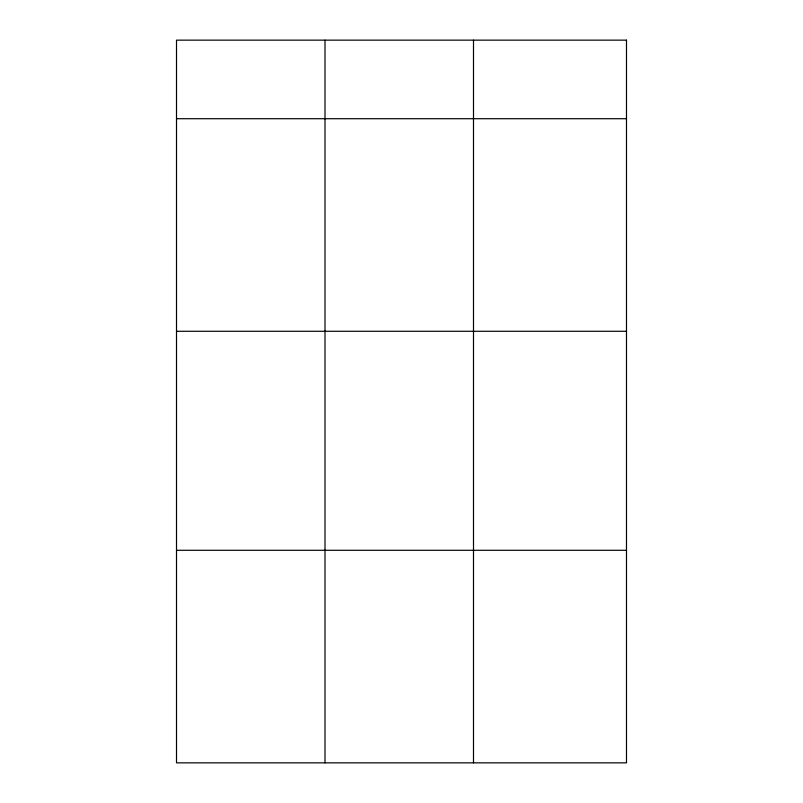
<?xml version="1.0" encoding="UTF-8"?>
<svg xmlns="http://www.w3.org/2000/svg" width="803" height="803" viewBox="0 0 803 803"><rect width="100%" height="100%" fill="white"/><g stroke="black" fill="none" stroke-linecap="round" stroke-linejoin="round"><path stroke-width="1.2" d="M176.509 118.714L626.491 118.714M176.509 331.278L626.491 331.278M176.509 550.286L626.491 550.286M473.499 40.15L473.499 762.85M325.004 40.15L325.004 762.85M626.491 40.15L176.509 40.15L176.509 762.85L626.491 762.85L626.491 40.15"/></g></svg>
